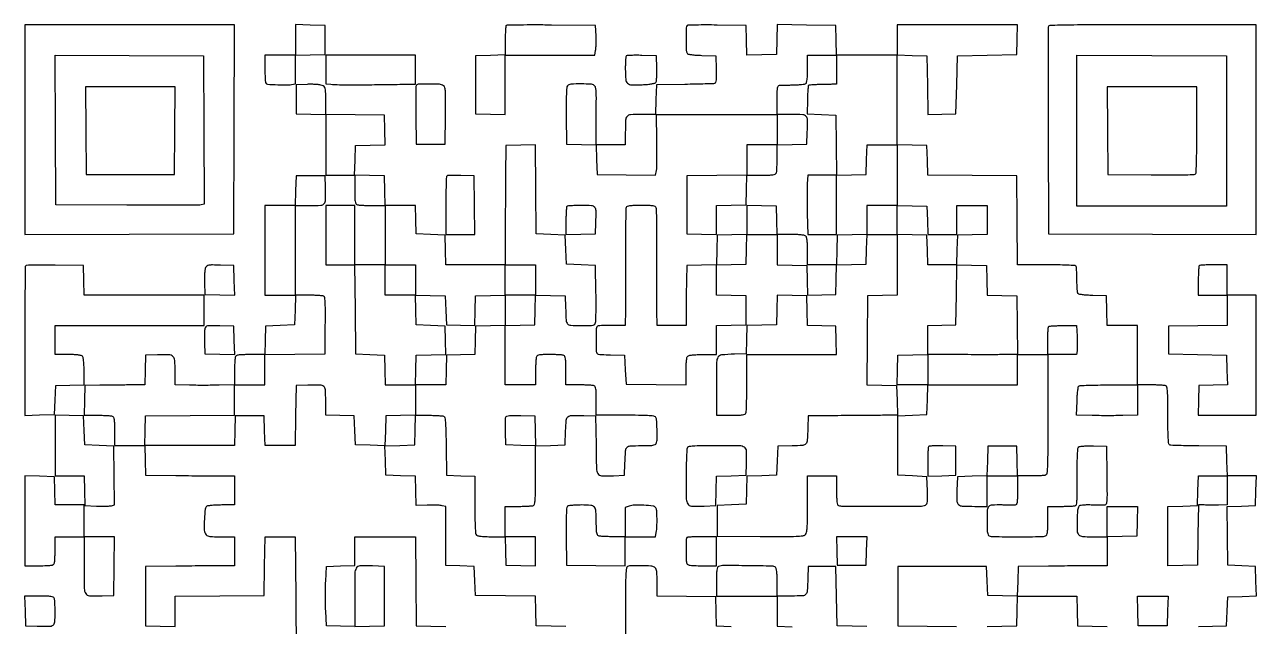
# Model space of a CAD drawing. Extents: x 179 to 1071, y 112 to 1107.
# Drawn here: x 179 to 1071, y 671 to 1107 of the extents above; entities that cross this region are included whole.
import ezdxf

# ---------------------------------------------------------------- set-up
doc = ezdxf.new("R2010")
doc.units = 0

msp = doc.modelspace()

# ---------------------------------------------------------------- linework, layer by layer
for points in [[(179, 1030.993714), (179, 954.987428), (254.75, 955.243714), (330.5, 955.5), (330.756286, 1031.25), (331.012572, 1107), (255.006286, 1107), (179, 1107)], [(223.235953, 1030.25), (223.5, 998.5), (255.5, 998.5), (287.5, 998.5), (287.764047, 1030.25), (288.028094, 1062), (255.5, 1062), (222.971906, 1062)], [(462, 922.033832), (462, 911.067663), (472.75, 910.783832), (483.5, 910.5), (484, 900), (484.5, 889.5), (494.715817, 889.215394), (504.931635, 888.930789), (505.215817, 899.715394), (505.5, 910.5), (516.25, 910.783832), (527, 911.067663), (527, 922.033832), (527, 933), (538, 933), (549, 933), (549, 922), (549, 911), (538, 911), (527, 911), (527, 900.033832), (527, 889.067663), (516.25, 888.783832), (505.5, 888.5), (505.215399, 878.284601), (504.930798, 868.069202), (494.715399, 867.784601), (484.5, 867.5), (484.216168, 856.75), (483.932337, 846), (472.932337, 846), (461.932337, 846), (462.216168, 856.75), (462.5, 867.5), (473.284606, 867.784183), (484.069211, 868.068365), (483.784606, 878.284183), (483.5, 888.5), (473, 889), (462.5, 889.5), (462.216168, 900.25), (461.932337, 911), (450.966168, 911), (440, 911), (440, 922), (440, 933), (451, 933), (462, 933)], [(984.783832, 747.25), (984.5, 736.5), (973.75, 736.216168), (963, 735.932337), (963, 746.966168), (963, 758), (974.033832, 758), (985.067663, 758)], [(767.215017, 725.75), (767.5, 715.5), (778, 715.5), (788.5, 715.5), (788.784983, 725.75), (789.069966, 736), (778, 736), (766.930034, 736)], [(1006.783832, 682.25), (1006.5, 671.5), (996, 671.5), (985.5, 671.5), (985.216168, 682.25), (984.932337, 693), (996, 693), (1007.067663, 693)]]:
    msp.add_lwpolyline(points, close=True)
for points in [[(375, 1096.033832), (375, 1085), (364, 1085), (353, 1085), (353, 1074.5, 0.004216), (353.051169, 1068.431817, 0.036703), (353.294058, 1065.747471, 0.108469), (353.821157, 1064.426657, 0.233527), (354.75, 1063.899556, 0.002156), (362.260632, 1063.50096, 0.008361), (366.919678, 1063.351877, 0.013059), (370.082025, 1063.386187, 0.038072), (372.25, 1063.632373), (375, 1064.158911), (375, 1074.545624), (375, 1084.932337), (385.75, 1085.216168), (396.5, 1085.5), (396.5, 1096), (396.5, 1106.5), (385.75, 1106.783832), (375, 1107.067663)], [(527.680282, 1106.346949, 0.178026), (527.408118, 1105.758234, 0.0047), (527.199833, 1102.841021, 0.009306), (527.049271, 1099.363422, 0.006164), (527, 1095.367165), (527, 1085.067663), (516.25, 1084.783832), (505.5, 1084.5), (505.5, 1063.5), (505.5, 1042.5), (516.25, 1042.216168), (527, 1041.932337), (527, 1063.466168), (527, 1085), (559.454687, 1085), (591.909374, 1085), (592.511177, 1088.25, 0.030569), (592.724159, 1089.987404, 0.008349), (592.846169, 1092.748437, 0.00841), (592.879612, 1095.890231, 0.008667), (592.80649, 1099), (592.5, 1106.5), (560.430282, 1106.763615, 0.002002), (548.086578, 1106.815665, 0.003234), (537.581211, 1106.749961, 0.00059), (528.328827, 1106.621332, 0.194996)], [(920.460009, 1105.75, 0.090591), (920.266358, 1104.709509, 0.000109), (920.198937, 1082.982812, 0.000984), (920.176611, 1058.652573, 0.000605), (920.241394, 1030), (920.5, 955.5), (995.75, 955.243674), (1071, 954.987348), (1071, 1030.993674), (1071, 1107), (995.968615, 1107, 0.000668), (957.448289, 1106.948566, 0.003471), (936.19131, 1106.744245, 0.001205), (921.475143, 1106.465155, 0.305157)], [(308.758677, 1030.77123), (309.017354, 977.04246), (306.758677, 976.494347, -0.057902), (304.987826, 976.276519, -0.000418), (290.035361, 976.188577, -0.001589), (272.903102, 976.156579, -0.001017), (253, 976.223117), (201.5, 976.5), (201.241383, 1030.758691), (200.982767, 1085.017383), (254.741383, 1084.758691), (308.5, 1084.5)], [(397, 1074.631669), (397, 1064.263338), (400.75, 1063.837938, 0.026457), (405.232824, 1063.568397, 0.001609), (418.674211, 1063.515492, 0.002474), (434.281218, 1063.581496, 0.002105), (450.75, 1063.801993), (462, 1064), (462, 1074.5), (462, 1085), (429.5, 1085), (397, 1085)], [(614.698485, 1084.365152, 0.173207), (614.42032, 1083.777932, 0.006419), (614.20518, 1081.298037, 0.010993), (614.050663, 1078.312796, 0.007432), (614, 1074.904762, 0.019468), (614.291407, 1067.423478, 0.187913), (615.647744, 1064.611035, 0.18351), (618.566371, 1063.421669, 0.018419), (626.221967, 1063.52008, 0.009657), (630.160922, 1063.792311, 0.020526), (633.190282, 1064.186401, 0.021205), (635.399639, 1064.663814, 0.184817), (636.201867, 1065.237414, 0.123832), (636.519232, 1066.139898, 0.009142), (636.71299, 1068.772865, 0.012269), (636.810682, 1071.960642, 0.008986), (636.768663, 1075.5), (636.5, 1084.5), (625.948485, 1084.781818, 0.00634), (621.854298, 1084.839236, 0.009591), (618.291298, 1084.775673, 0.004864), (615.303205, 1084.635883, 0.184275)], [(1049.5, 1030), (1049.5, 975.5), (995.211905, 975.5), (940.92381, 975.5), (940.942857, 1025.75, -0.000032), (940.951538, 1045.331386, -0.000047), (940.961905, 1062.563467, -0.000022), (940.972765, 1077.239555, -0.00086), (940.980952, 1080.508612), (941, 1085.017225), (995.25, 1084.758612), (1049.5, 1084.5)], [(462.447199, 1062.723, 0.088003), (462.255956, 1061.733152, 0.001312), (462.180843, 1055.807175, 0.003516), (462.16003, 1048.911562, 0.002311), (462.228584, 1040.973), (462.5, 1020.5), (473, 1020.5), (483.5, 1020.5), (483.771494, 1040.997699, 0.002045), (483.881486, 1053.011807, 0.017809), (483.718443, 1058.34739, 0.040311), (483.280943, 1061.307424, 0.179932), (482.330365, 1062.747699, 0.144204), (479.32991, 1063.825767, 0.014937), (471.746796, 1064.042934, 0.011019), (464.028077, 1063.863222, 0.298161)], [(963.235953, 1030.25), (963.5, 998.5), (994.93202, 998.235498, 0.001697), (1010.901959, 998.155315, 0.00816), (1019.995146, 998.288929, 0.006635), (1026.009704, 998.555446, 0.241447), (1027.166708, 999.235498, 0.134731), (1027.492293, 1000.296498, 0.001088), (1027.738089, 1009.161365, 0.003824), (1027.920853, 1019.372002, 0.002438), (1027.984687, 1031.25), (1028, 1062), (995.485953, 1062), (962.971906, 1062)], [(484.700461, 997.367127, 0.189024), (484.416499, 996.716919, 0.001401), (484.20576, 990.752635, 0.004985), (484.050544, 983.869908, 0.003145), (484, 975.833333), (484, 955), (494.519888, 955), (505.039775, 955), (504.769888, 976.25), (504.5, 997.5), (494.950461, 997.783794, 0.007041), (491.240283, 997.841782, 0.010544), (488.000338, 997.778463, 0.005798), (485.297812, 997.637197, 0.182377)], [(571.666667, 975.333333, 0.177495), (571.400093, 974.758266, 0.004883), (571.195833, 971.96402, 0.009496), (571.048292, 968.629052, 0.006305), (571, 964.799502), (571, 954.932337), (581.75, 955.216168), (592.5, 955.5), (592.715165, 963.5, 0.009194), (592.788901, 972.172805, 0.17473), (591.859198, 974.67419, 0.206557), (589.600047, 975.797965, 0.013552), (582.147615, 976, 0.006339), (578.338339, 975.951706, 0.009542), (575.020445, 975.804167, 0.004928), (572.241287, 975.599873, 0.177367)], [(832.784983, 965.25), (833.069966, 955), (843.534983, 955), (854, 955), (854, 965.5), (854, 976), (865, 976), (876, 976), (876, 965.533832), (876, 955.067663), (865.25, 954.783832), (854.5, 954.5), (854.216515, 943.784171), (853.93303, 933.068343), (864.716515, 932.784171), (875.5, 932.5), (875.783492, 921.783492), (876.066984, 911.066984), (886.783492, 910.783492), (897.5, 910.5), (897.769888, 889.25), (898.039775, 868), (887.769888, 867.932788, -0.001278), (882.36376, 867.911225, -0.000365), (873.980842, 867.905338, -0.000368), (864.521745, 867.91257, -0.000391), (855.25, 867.933724), (833, 868.00187), (833, 857.000935), (833, 846), (821.966168, 846), (810.932337, 846), (811.216168, 856.75), (811.5, 867.5), (822.25, 867.783832), (833, 868.067663), (833, 878.498849), (833, 888.930034), (843.25, 889.215017), (853.5, 889.5), (853.769502, 911.25), (854.039005, 933), (843.553334, 933), (833.067663, 933), (832.783832, 943.75), (832.5, 954.5), (821.75, 954.783832), (811, 955.067663), (811, 965.567663), (811, 976.067663), (821.75, 975.783832), (832.5, 975.5)], [(179.686388, 932.353055, 0.195419), (179.405236, 931.686998, 0.000217), (179.201626, 916.044813, 0.001952), (179.049403, 898.501782, 0.001193), (179, 877.799502), (179, 823.932337), (189.75, 824.216168), (200.5, 824.5), (201, 835), (201.5, 845.5), (211.75, 845.784983), (222, 846.069966), (222, 855.834983, 0.00874), (221.925625, 860.089346, 0.018513), (221.688556, 863.377065, 0.019392), (221.327709, 865.800997, 0.150838), (220.8, 866.8, 0.149044), (219.818776, 867.322729, 0.019949), (217.477016, 867.685484, 0.019071), (214.323492, 867.924518, 0.009379), (210.3, 868), (201, 868), (201, 878.5), (201, 889), (255, 889), (309, 889), (309, 900), (309, 911), (265.533832, 911), (222.067663, 911), (221.783832, 921.75), (221.5, 932.5), (200.936388, 932.769721, 0.003162), (193.00418, 932.823589, 0.005018), (186.21171, 932.758585, 0.001402), (180.323998, 932.626628, 0.192368)], [(310.01538, 931.028739, 0.089721), (309.593321, 929.72211, 0.014763), (309.31694, 927.072896, 0.015383), (309.175108, 923.826587, 0.011481), (309.211167, 920.243181), (309.5, 911.5), (320.284178, 911.215822), (331.068357, 910.931643), (330.784178, 921.715822), (330.5, 932.5), (320.804214, 932.785558, 0.004805), (314.993862, 932.900817, 0.042938), (312.44983, 932.708127, 0.109092), (311.012545, 932.136149, 0.121424)], [(1029.666667, 932.333333, 0.178563), (1029.399803, 931.754503, 0.004516), (1029.195833, 928.827083, 0.009111), (1029.048276, 925.341612, 0.006022), (1029, 921.333333), (1029, 911), (1039.5, 911), (1050, 911), (1050, 900.019888), (1050, 889.039775), (1028.75, 888.769888), (1007.5, 888.5), (1007.5, 878.5), (1007.5, 868.5), (1028.5, 868), (1049.5, 867.5), (1049.783473, 856.785353), (1050.066946, 846.070705), (1039.783473, 845.785353), (1029.5, 845.5), (1029.216168, 834.75), (1028.932337, 824), (1049.966168, 824), (1071, 824), (1071, 867.5), (1071, 911), (1060.5, 911), (1050, 911), (1050, 922), (1050, 933), (1040.166667, 933, 0.006327), (1036.350087, 932.951706, 0.009526), (1033.026042, 932.804167, 0.004912), (1030.241448, 932.599886, 0.177413)], [(723.784171, 900.283485), (723.5, 889.5), (712.784613, 889.216519), (702.069227, 888.933039), (701.784613, 878.716519), (701.5, 868.5), (693, 868.24922, 0.01508), (683.643505, 867.690422, 0.245296), (681.077367, 866.042339, 0.127215), (680.10758, 862.479112, 0.003164), (680, 845.480948), (680, 824), (690.393011, 824, 0.005351), (695.960143, 824.059586, 0.030363), (698.913621, 824.30265, 0.063068), (700.601595, 824.76761, 0.205218), (701.393011, 825.581787, 0.083055), (701.636631, 826.779435, 0.001841), (701.821697, 832.696775, 0.004125), (701.956005, 839.642891, 0.002771), (702, 847.581787), (702, 868), (734.534983, 868), (767.069966, 868), (766.784983, 878.25), (766.5, 888.5), (756.283481, 888.784613), (746.066961, 889.069227), (745.783481, 899.784613), (745.5, 910.5), (734.784171, 910.783485), (724.068343, 911.06697)], [(309.481251, 886.781321, 0.046914), (309.274577, 885.433422, 0.007847), (309.162778, 882.816384, 0.008537), (309.132101, 879.725971, 0.007479), (309.203496, 876.496645), (309.5, 868.5), (320.285361, 868.21581), (331.070721, 867.931619), (330.785361, 878.21581), (330.5, 888.5), (320.277755, 888.784677, 0.003557), (313.724114, 888.920533, 0.04931), (311.366347, 888.719809, 0.160467), (310.18297, 888.070726, 0.12692)], [(941.176749, 881.25, -0.006242), (941.298755, 878.081247, -0.0066), (941.338596, 874.96875, -0.006334), (941.303555, 872.287388, -0.029645), (941.172549, 870.75), (940.773001, 868), (930.386501, 868), (920, 868), (920, 877.833333, -0.006327), (920.048294, 881.649913, -0.009526), (920.195833, 884.973958, -0.004912), (920.400114, 887.758552, -0.177413), (920.666667, 888.333333, -0.177146), (921.240514, 888.599815, -0.005005), (923.993935, 888.804167, -0.009621), (927.282692, 888.951702, -0.006397), (931.057367, 889), (940.7814, 889)], [(985, 835.064338), (985, 824.128677), (974.284636, 823.814338, -0.00468), (969.36182, 823.716035, -0.002625), (963.377069, 823.683979, -0.002618), (957.330174, 823.714999, -0.004266), (952.1996, 823.811975), (940.82993, 824.12395), (941.163945, 834.311975, -0.008937), (941.36453, 838.269127, -0.013277), (941.693893, 841.723082, -0.008333), (942.088714, 844.559941, -0.198212), (942.49898, 845.234687, -0.148998), (943.345933, 845.531736, -0.001759), (949.301263, 845.758058, -0.005128), (956.224536, 845.925719, -0.003305), (964.25, 845.984687), (985, 846)], [(201, 802.034983), (201, 780), (211.466168, 780), (221.932337, 780), (222.216168, 769.25), (222.5, 758.5), (231, 758.204946, 0.006937), (234.420747, 758.133698, 0.008098), (237.669884, 758.163731, 0.007286), (240.411203, 758.273473, 0.047804), (241.769818, 758.478972), (244.039636, 759.048052), (243.769818, 780.274026), (243.5, 801.5), (233, 802), (222.5, 802.5), (222, 813), (221.5, 823.5), (211.25, 823.784983), (201, 824.069966)], [(548.784178, 812.715822), (549.068357, 801.931643), (538.284178, 802.215822), (527.5, 802.5), (527.210159, 811.924983, -0.005535), (527.137174, 815.634259, -0.007531), (527.158783, 818.980936, -0.005233), (527.248144, 821.773814, -0.081166), (527.442274, 822.710164, -0.236652), (528.172333, 823.376284, -0.043922), (530.012272, 823.724596, -0.025951), (533.049899, 823.868732, -0.005823), (538.232115, 823.785181), (548.5, 823.5)], [(659.143535, 800.672949, 0.156518), (658.66445, 799.481123, 0.005429), (658.356603, 794.427001, 0.008543), (658.14034, 787.854295, 0.003827), (658.069848, 779.207225, 0.003832), (658.184174, 763.252506, 0.135068), (659.215396, 759.710906, 0.252238), (661.849003, 758.186248, 0.016329), (671, 758.204946), (679.5, 758.5), (679.783492, 769.216508), (680.066984, 779.933016), (690.783492, 780.216508), (701.5, 780.5), (701.795054, 789, 0.016492), (701.810779, 798.159238, 0.252978), (700.274756, 800.800004, 0.13412), (696.707006, 801.832744, 0.003779), (680.590235, 801.954545, 0.00296), (670.537131, 801.895025, 0.011962), (664.409402, 801.675781, 0.012827), (660.36104, 801.329456, 0.194156)], [(833.700461, 801.367127, 0.177497), (833.420373, 800.762901, 0.004882), (833.20576, 797.826734, 0.009496), (833.05074, 794.322398, 0.006304), (833, 790.29835), (833, 779.930034), (843.25, 780.215017), (853.5, 780.5), (853.5, 791), (853.5, 801.5), (843.950461, 801.783794, 0.007041), (840.240283, 801.841782, 0.010544), (837.000338, 801.778463, 0.005798), (834.297812, 801.637197, 0.182377)], [(179, 747.533832), (179, 715), (189.393011, 715, 0.005351), (194.960143, 715.059586, 0.030363), (197.913621, 715.30265, 0.063068), (199.601595, 715.76761, 0.205218), (200.393011, 716.581787, 0.070946), (200.631778, 717.626193, 0.006338), (200.821697, 720.31865, 0.008159), (200.955669, 723.550804, 0.006277), (201, 727.081787), (201, 736), (211.5, 736), (222, 736), (222, 715.019052, 0.003624), (222.120352, 698.412428, 0.131484), (223.152517, 694.767634, 0.255404), (225.81204, 693.197749, 0.016959), (235, 693.204946), (243.5, 693.5), (243.769888, 714.75), (244.039775, 736), (233.019888, 736), (222, 736), (222, 747.5), (222, 759), (211.534983, 759), (201.069966, 759), (200.784983, 769.25), (200.5, 779.5), (189.75, 779.783832), (179, 780.067663)], [(1050, 769.5), (1050, 759), (1043.75, 758.907263, -0.003104), (1041.047493, 758.883942, -0.002378), (1038.09329, 758.890839, -0.002404), (1035.328323, 758.923741, -0.005691), (1033.269709, 758.98158), (1029.039419, 759.148633), (1028.769709, 737.324317), (1028.5, 715.5), (1017.75, 715.216168), (1007, 714.932337), (1007, 736.432337), (1007, 757.932337), (1017.75, 758.216168), (1028.5, 758.5), (1028.783832, 769.25), (1029.067663, 780), (1039.533832, 780), (1050, 780)], [(572.22917, 758.162796, 0.230932), (571.572759, 757.095412, 0.012869), (571.285113, 753.091209, 0.012029), (571.150006, 746.928451, 0.002701), (571.22917, 736.428109), (571.5, 715.5), (592.75, 715.230112), (614, 714.960225), (614, 725.480112), (614, 736), (624.875, 736), (635.75, 736), (636.375, 739.125, 0.038622), (636.887063, 743.364896, 0.015618), (636.955567, 749.193477, 0.011194), (636.718088, 754.862472, 0.125536), (636.02693, 756.990667, 0.224767), (634.060523, 758.236776, 0.016189), (627.467093, 758.833589, 0.022073), (620.804628, 758.925247, 0.084459), (616.75, 758.107971), (614, 757.049502), (614, 746.524751), (614, 736), (605.081787, 736, -0.006277), (601.550804, 736.044331, -0.008159), (598.31865, 736.178303, -0.006338), (595.626193, 736.368222, -0.070946), (594.581787, 736.606989, -0.193009), (593.782175, 737.348531, -0.069576), (593.311079, 738.856462, -0.034327), (593.062802, 741.455154, -0.006656), (593, 746.17273, 0.014159), (592.767926, 754.366592, 0.162171), (591.592084, 757.326196, 0.197962), (588.976896, 758.688383, 0.022778), (582.214816, 758.984687, 0.008547), (578.784176, 758.920009, 0.011545), (575.686671, 758.73694, 0.008683), (573.126374, 758.481377, 0.112643)], [(658.666667, 735.333333, 0.194077), (658.097557, 733.99477, 0.00386), (658.015304, 726.450218, 0.006606), (658.087896, 719.212407, 0.086003), (658.606989, 716.581787, 0.205218), (659.398405, 715.76761, 0.063068), (661.086379, 715.30265, 0.030363), (664.039857, 715.059586, 0.005351), (669.606989, 715), (680, 715), (680, 725.5), (680, 736), (669.666667, 736, 0.006022), (665.658388, 735.951724, 0.009111), (662.172917, 735.804167, 0.004516), (659.245497, 735.600197, 0.178563)], [(179.216168, 682.25), (179.5, 671.5), (188, 671.204946, 0.009253), (196.835716, 671.06185, 0.161461), (199.524916, 671.960401, 0.216958), (200.752111, 674.202118, 0.018396), (201, 680.937265, 0.00629), (200.955668, 684.460948, 0.008172), (200.821697, 687.686947, 0.006355), (200.631765, 690.374278, 0.070903), (200.393011, 691.418213, 0.205485), (199.600474, 692.232706, 0.062919), (197.908208, 692.697521, 0.03028), (194.946379, 692.940479, 0.005326), (189.359179, 693), (178.932337, 693)]]:
    msp.add_lwpolyline(points, format="xyb", close=True)
for points in [[(1029.066961, 670.930773), (1039.283481, 671.215387), (1049.5, 671.5), (1050, 682), (1050.5, 692.5), (1060.783473, 692.785353), (1071.066946, 693.070705), (1070.783473, 703.785353), (1070.5, 714.5), (1060.5, 715), (1050.5, 715.5), (1050.230215, 736.714798), (1049.96043, 757.929597), (1060.230215, 758.214798), (1070.5, 758.5), (1070.783832, 769.25), (1071.067663, 780), (1060.567663, 780), (1050.067663, 780), (1049.783832, 790.75), (1049.5, 801.5), (1029.5, 801.741775, -0.002154), (1021.744698, 801.868946, -0.003275), (1015.007812, 802.052601, -0.001222), (1009.218176, 802.262557, -0.081616), (1008.25, 802.460391, -0.282971), (1007.599216, 803.307909, -0.011244), (1007.270632, 807.364239, -0.011829), (1007.05701, 813.520862, -0.002757), (1007, 823.861626, 0.002102), (1006.950228, 835.702989, 0.016233), (1006.723849, 841.238977, 0.030891), (1006.301594, 844.345549, 0.257348), (1005.418213, 845.393011, 0.07203), (1004.361889, 845.632106, 0.005915), (1001.534475, 845.821697, 0.007831), (998.140776, 845.955695, 0.005951), (994.418213, 846), (985, 846), (985, 867.5), (985, 889), (974.033832, 889), (963.067663, 889), (962.783832, 899.75), (962.5, 910.5), (952.535034, 910.788805, -0.008637), (948.320441, 910.983854, -0.01784), (945.039159, 911.310414, -0.016013), (942.594063, 911.722317, -0.207479), (941.852694, 912.238346, -0.112724), (941.567333, 913.073983, -0.007225), (941.333723, 915.659086, -0.010278), (941.161682, 918.777185, -0.007456), (941.09336, 922.253449, 0.006092), (941.034783, 925.714462, 0.008687), (940.891966, 928.78476, 0.00535), (940.700605, 931.346644, 0.117617), (940.466683, 932.053907, 0.24557), (939.793743, 932.453284, 0.002513), (934.113384, 932.731713, 0.007083), (927.294984, 932.934864, 0.003905), (918.954836, 933), (898.027706, 933), (897.763853, 965.25), (897.5, 997.5), (865.283692, 997.763809), (833.067383, 998.027617), (832.783692, 1008.763809), (832.5, 1019.5), (821.75, 1019.783832), (811, 1020.067663), (811, 1052.567663), (811, 1085.067663), (821.75, 1084.783832), (832.5, 1084.5), (832.769989, 1063.215238), (833.039978, 1041.930475), (843.269989, 1042.215238), (853.5, 1042.5), (854, 1063.5), (854.5, 1084.5), (876, 1085), (897.5, 1085.5), (897.783832, 1096.25), (898.067663, 1107), (854.533832, 1107), (811, 1107), (811, 1096), (811, 1085), (789.033832, 1085), (767.067663, 1085), (766.783832, 1095.75), (766.5, 1106.5), (745.284032, 1106.769789), (724.068065, 1107.039577), (723.784032, 1096.269789), (723.5, 1085.5), (712.784171, 1085.216515), (702.068343, 1084.93303), (701.784171, 1095.716515), (701.5, 1106.5), (680.436013, 1106.769346, 0.003085), (672.311969, 1106.823103, 0.004901), (665.358056, 1106.758056, 0.001338), (659.324385, 1106.626314, 0.192551), (658.686013, 1106.35268, 0.196165), (658.05232, 1104.845401, 0.004069), (658.032045, 1096.531399, 0.005218), (658.163667, 1088.373991, 0.135711), (658.800347, 1086.288805, 0.199883), (659.589, 1085.737468, 0.01918), (661.944063, 1085.315749, 0.019108), (665.199826, 1084.987032, 0.00836), (669.535034, 1084.788805), (679.5, 1084.5), (679.786422, 1074.732592, -0.006538), (679.863671, 1069.976144, -0.025104), (679.72456, 1067.02064, -0.038008), (679.400126, 1065.166334, -0.245002), (678.786422, 1064.480191, -0.08069), (677.791029, 1064.278933, -0.001214), (671.856011, 1064.064933, -0.003247), (664.949547, 1063.877592, -0.002137), (657, 1063.747599), (636.5, 1063.5), (636.216168, 1052.75), (635.932337, 1042), (625.5828, 1042, 0.013498), (617.675446, 1041.786501, 0.202458), (615.248983, 1040.603885, 0.171557), (614.196487, 1037.953182, 0.009152), (614.013655, 1028.75), (614, 1020), (603.5, 1020), (593, 1020), (592.884747, 1030.25, -0.002516), (592.855752, 1034.918242, -0.001473), (592.865636, 1040.509081, -0.001473), (592.908486, 1046.102848, -0.002504), (592.981535, 1050.780914, 0.007851), (593.004389, 1055.425844, 0.018684), (592.838241, 1058.874158, 0.021773), (592.515866, 1061.358379, 0.130772), (591.974344, 1062.530914, 0.204492), (589.493766, 1063.80551, 0.016661), (582.033067, 1064.088474, 0.016585), (574.568574, 1063.8751, 0.206963), (572.10135, 1062.62212, 0.155745), (571.558532, 1061.27761, 0.008655), (571.29582, 1056.705807, 0.010005), (571.166681, 1050.276081, 0.003345), (571.228906, 1040.87212), (571.5, 1020.5), (582.216508, 1020.216508), (592.933016, 1019.933016), (593.216508, 1009.216508), (593.5, 998.5), (614.700983, 998.230255), (635.901966, 997.96051), (636.547672, 1001.402422, 0.039507), (636.785535, 1003.627979, 0.003481), (636.901862, 1009.290674, 0.00454), (636.932295, 1016.056326, 0.003519), (636.846689, 1023.42272), (636.5, 1042.001105), (680.25, 1042.000552), (724, 1042), (724, 1031), (724, 1020), (713, 1020), (702, 1020), (702, 1009.019502), (702, 998.039005), (680.25, 997.769502), (658.5, 997.5), (658.5, 976.5), (658.5, 955.5), (669.25, 955.216168), (680, 954.932337), (680, 965.432337), (680, 975.932337), (690.75, 976.216168), (701.5, 976.5), (701.783832, 987.25), (702.067663, 998), (712.426843, 998, 0.005377), (717.973908, 998.059651, 0.030446), (720.919034, 998.302822, 0.063217), (722.602718, 998.767927, 0.20495), (723.393011, 999.581787, 0.07196), (723.632085, 1000.63733, 0.005942), (723.821697, 1003.455587, 0.007852), (723.955693, 1006.838356, 0.005972), (724, 1010.547956), (724, 1019.932337), (734.75, 1020.216168), (745.5, 1020.5), (745.795054, 1029, 0.009927), (745.928151, 1037.965089, 0.179688), (744.933469, 1040.602972, 0.203196), (742.50249, 1041.788355, 0.01319), (734.480948, 1042), (724, 1042), (724, 1052.5, -0.00422), (724.051209, 1058.567033, -0.036684), (724.294153, 1061.252635, -0.108224), (724.821154, 1062.575301, -0.2332), (725.75, 1063.104435, -0.007376), (726.839026, 1063.153315, -0.000812), (729.335938, 1063.22444, -0.000992), (732.308576, 1063.298381, -0.000802), (735.5, 1063.366309, 0.008927), (738.655212, 1063.484782, 0.011863), (741.517187, 1063.711662, 0.00925), (743.880666, 1063.999849, 0.107374), (744.75, 1064.320892, 0.198523), (745.33093, 1065.150031, 0.025836), (745.698518, 1067.3234, 0.021407), (745.930967, 1070.498521, 0.007568), (746, 1075.059017), (746, 1085), (756.5, 1085), (767, 1085), (767, 1074.5), (767, 1064), (764.25, 1063.843725, -0.006404), (762.741524, 1063.777374, -0.001485), (760.203054, 1063.705824, -0.001532), (757.279722, 1063.641081, -0.0015), (754.334866, 1063.593725, 0.00668), (751.551394, 1063.520111, 0.009971), (749.121263, 1063.374755, 0.005421), (747.092595, 1063.190604, 0.172316), (746.648108, 1062.979908, 0.178261), (746.433106, 1062.516078, 0.003053), (746.219708, 1059.680996, 0.007359), (746.03823, 1056.342459, 0.004781), (745.922218, 1052.479908), (745.717953, 1042.5), (756.108976, 1042), (766.5, 1041.5), (766.769502, 1019.75), (767.039005, 998), (756.56722, 998), (746.095435, 998), (745.797717, 991.75, 0.009528), (745.701269, 988.371893, 0.002386), (745.675256, 982.85625, 0.002436), (745.706341, 976.546875, 0.00245), (745.7989, 970.25), (746.0978, 955), (756.5489, 955), (767, 955), (767, 976.466168), (767, 997.932337), (777.75, 998.216168), (788.5, 998.5), (788.783832, 1009.25), (789.067663, 1020), (800.033832, 1020), (811, 1020), (811, 998), (811, 976), (800, 976), (789, 976), (789, 965.533832), (789, 955.067663), (778.25, 954.783832), (767.5, 954.5), (767.216168, 943.75), (766.932337, 933), (756.466168, 933), (746, 933), (746, 942.8, 0.008695), (745.925705, 947.071747, 0.018472), (745.688776, 950.369558, 0.019349), (745.328068, 952.799696, 0.150969), (744.8, 953.8, 0.150838), (743.800997, 954.327709, 0.019392), (741.377065, 954.688556, 0.018513), (738.089346, 954.925625, 0.00874), (733.834983, 955), (724.069966, 955), (723.784983, 965.25), (723.5, 975.5), (712.75, 975.783832), (702, 976.067663), (702, 965.567663), (702, 955.067663), (691.25, 954.783832), (680.5, 954.5), (680.216508, 943.783492), (679.933016, 933.066984), (669.216508, 932.783492), (658.5, 932.5), (658.296894, 922, 0.001261), (658.215626, 917.168766, 0.000701), (658.139675, 911.279688, 0.000699), (658.079503, 905.319391, 0.001132), (658.046894, 900.25), (658, 889), (647.5, 889), (637, 889), (636.937972, 899.75, -0.001112), (636.916578, 905.783241, -0.000227), (636.90733, 916.448438, -0.00024), (636.908159, 928.843317, -0.000225), (636.920763, 941.5, 0.001665), (636.898147, 953.507662, 0.002554), (636.790802, 963.907812, 0.000856), (636.636752, 972.89332, 0.071559), (636.415404, 974.25, 0.192272), (635.660937, 975.17442, 0.086927), (634.157644, 975.694309, 0.035089), (631.373205, 975.943876, 0.00481), (625.539601, 976, 0.005584), (620.116119, 975.939424, 0.029127), (617.137869, 975.698932, 0.056887), (615.405662, 975.252078, 0.212691), (614.629044, 974.475687, 0.08647), (614.39236, 973.270351, 0.000842), (614.217067, 964.37347, 0.002756), (614.088765, 954.112443, 0.001779), (614.047964, 942.225687, -0.00008), (614.047537, 929.637326, -0.000083), (614.043075, 917.220983, -0.00008), (614.035723, 906.486352, -0.000365), (614.025909, 900.25), (614, 889), (603.5, 889, 0.003291), (596.755101, 888.955607, 0.049067), (594.414335, 888.694191, 0.181997), (593.356504, 888.017156, 0.151049), (592.906007, 886.75, 0.009783), (592.854154, 884.413007, 0.001326), (592.854314, 879.513617, 0.001663), (592.885232, 874.368798, 0.003286), (592.950199, 870.284983, 0.156428), (593.380711, 869.039576, 0.174107), (594.438542, 868.34216, 0.048996), (596.779145, 868.011832, 0.003623), (603.25, 867.784983), (613.5, 867.5), (614, 857), (614.5, 846.5), (636.25, 846.230498), (658, 845.960995), (658, 855.780498, -0.008671), (658.074251, 860.061937, -0.018449), (658.311103, 863.365373, -0.019326), (658.671732, 865.798972, -0.151042), (659.2, 866.8, -0.150969), (660.200304, 867.328068, -0.019349), (662.630442, 867.688776, -0.018472), (665.928253, 867.925705, -0.008695), (670.2, 868), (680, 868), (680, 878.466168), (680, 888.932337), (690.75, 889.216168), (701.5, 889.5), (701.5, 900), (701.5, 910.5), (690.75, 910.783832), (680, 911.067663), (680, 922), (680, 932.932337), (690.75, 933.216168), (701.5, 933.5), (701.783832, 944.25), (702.067663, 955), (713.033832, 955), (724, 955), (724, 944.033832), (724, 933.067663), (734.75, 932.783832), (745.5, 932.5), (745.784183, 921.715394), (746.068365, 910.930789), (756.284183, 911.215394), (766.5, 911.5), (766.783492, 922.216508), (767.066984, 932.933016), (777.783492, 933.216508), (788.5, 933.5), (788.783832, 944.25), (789.067663, 955), (800.033832, 955), (811, 955), (811, 933.033832), (811, 911.067663), (800.25, 910.783832), (789.5, 910.5), (789.236192, 878.283972), (788.972383, 846.067944), (799.736192, 845.783972), (810.5, 845.5), (810.783832, 834.75), (811.067663, 824), (800.283832, 823.955814, 0.000694), (794.708194, 823.925226, 0.000217), (786.352126, 823.86415, 0.000217), (777.022277, 823.78785, 0.00024), (768, 823.705814), (746.5, 823.5), (746.24922, 815, -0.008001), (745.832838, 805.85434, -0.165236), (744.803333, 803.34273, -0.196929), (742.50884, 802.190479, -0.012174), (734.7397, 801.784869), (724.5, 801.5), (724, 791), (723.5, 780.5), (712.784613, 780.216519), (702.069227, 779.933039), (701.784613, 769.716519), (701.5, 759.5), (691, 759), (680.5, 758.5), (680.5, 747.5), (680.5, 736.5), (711.664445, 736.235873, 0.001371), (729.506021, 736.133577, 0.01083), (737.7729, 736.287917, 0.018633), (742.557214, 736.659872, 0.169225), (744.414445, 737.557302, 0.151234), (745.273518, 739.186666, 0.028285), (745.711193, 742.575093, 0.015535), (745.94494, 748.296313, 0.002442), (746, 759.571429), (746, 780), (756.5, 780), (767, 780), (767, 769.606989, 0.00592), (767.062162, 764.35663, 0.026285), (767.297145, 761.280292, 0.044715), (767.709506, 759.42024, 0.228048), (768.4164, 758.670454, 0.091123), (771.312775, 758.129438, 0.00052), (799.130157, 758.077197, 0.000749), (826.419275, 758.095184, 0.061013), (830.615382, 758.618315, 0.109243), (832.024581, 759.322704, 0.174383), (832.714317, 760.462084, 0.053384), (832.924059, 762.725762, 0.003428), (832.783693, 769.366864), (832.5, 779.5), (822, 780), (811.5, 780.5), (811.5, 802), (811.5, 823.5), (822, 824), (832.5, 824.5), (832.783832, 835.25), (833.067663, 846), (865.533832, 846), (898, 846), (898, 857), (898, 868), (909, 868), (920, 868), (920, 824.606989, -0.00089), (919.955012, 799.336261, -0.008094), (919.73739, 788.317363, -0.010271), (919.373938, 781.888744, -0.28955), (918.418213, 780.606989, -0.07196), (917.36267, 780.367915, -0.005942), (914.544413, 780.178303, -0.007852), (911.161644, 780.044307, -0.005972), (907.452044, 780), (898.067663, 780), (897.783832, 790.75), (897.5, 801.5), (887, 801.5), (876.5, 801.5), (876.216508, 790.783492), (875.933016, 780.066984), (865.216508, 779.783492), (854.5, 779.5), (854.216402, 769.375418, 0.014067), (854.217397, 761.629717, 0.209372), (855.347974, 759.234697, 0.171639), (857.979865, 758.192605, 0.008871), (867.25, 758.013655), (876, 758), (876, 769), (876, 780), (887, 780), (898, 780), (898, 769.5, -0.004185), (897.949135, 763.423201, -0.036848), (897.706651, 760.74825, -0.110337), (897.178798, 759.441303, -0.235943), (896.25, 758.929363, -0.010385), (895.175579, 758.908331, -0.001249), (892.805481, 758.917092, -0.001487), (889.988445, 758.94292, -0.001222), (886.981423, 758.986783, 0.014111), (879.625875, 758.904482, 0.194519), (877.24389, 757.830315, 0.180769), (876.187096, 755.366788, 0.01189), (876, 747.5, 0.005432), (876.059794, 741.996324, 0.030628), (876.303198, 739.06926, 0.063541), (876.768616, 737.394846, 0.204366), (877.581787, 736.606989, 0.090516), (880.490371, 736.060062, 0.001332), (898, 736.013406, 0.001332), (915.509629, 736.060062, 0.090516), (918.418213, 736.606989, 0.205218), (919.23239, 737.398405, 0.063068), (919.69735, 739.086379, 0.030363), (919.940414, 742.039857, 0.005351), (920, 747.606989), (920, 758), (929.418213, 758, 0.005031), (933.122846, 758.037276, 0.006858), (936.461038, 758.150279, 0.0047), (939.248237, 758.30919, 0.075243), (940.168213, 758.511588, 0.277403), (940.87608, 759.418334, 0.01603), (941.204578, 763.075356, 0.013302), (941.385649, 768.928602, 0.002587), (941.376651, 779.494255, -0.00291), (941.374562, 789.62233, -0.011932), (941.555566, 795.761539, -0.012856), (941.87603, 799.807215, -0.195774), (942.525936, 801.021525, -0.14175), (943.501014, 801.446601, -0.014344), (946.044201, 801.703806, -0.016092), (949.290847, 801.833497, -0.009657), (953.149285, 801.788859), (962.5, 801.5), (962.769888, 780.25, -0.001635), (962.892256, 767.274775, -0.019078), (962.730181, 762.210111, -0.054798), (962.273158, 759.693267, -0.316251), (961.269888, 758.899916, -0.014577), (960.166968, 758.869759, -0.001591), (957.628523, 758.882448, -0.001947), (954.605957, 758.918944, -0.001571), (951.359126, 758.980994, 0.00993), (947.770627, 758.989576, 0.023516), (945.104659, 758.817406, 0.026901), (943.215648, 758.502269, 0.202223), (942.492667, 757.988135, 0.12027), (941.601852, 755.246727, 0.011289), (941.229209, 748.116966, 0.011324), (941.179286, 740.978943, 0.1195), (941.90527, 738.177006, 0.112635), (942.949179, 736.976456, 0.109836), (944.41982, 736.333848, 0.043565), (947.017828, 736.057198, 0.004753), (953.035184, 736), (963, 736), (963, 725.5), (963, 715), (952.75, 714.924642, 0.000078), (947.365359, 714.884218, 0.000022), (939.048437, 714.820119, 0.000023), (929.674575, 714.747031, 0.000024), (920.5, 714.674642), (898.5, 714.5), (898.215829, 703.716515), (897.931657, 692.93303), (887.215829, 693.216515), (876.5, 693.5), (876, 704), (875.5, 714.5), (843.5, 714.5), (811.5, 714.5), (811.5, 693), (811.5, 671.5), (832.716369, 671.23021), (853.932738, 670.96042)], [(570.972383, 670.932617), (560.236191, 671.216308), (549.5, 671.5), (549.216365, 682.230591), (548.93273, 692.961183), (527.216365, 693.230591), (505.5, 693.5), (505, 704), (504.5, 714.5), (494.25, 714.784983), (484, 715.069966), (484, 736.426575), (484, 757.783184), (481.339643, 758.450891, 0.042486), (479.822473, 758.697262, 0.008508), (477.084433, 758.85912, 0.008937), (473.881841, 758.936498, 0.008233), (470.589643, 758.902975), (462.5, 758.687351), (462.216508, 769.310183), (461.933016, 779.933016), (451.216508, 780.216508), (440.5, 780.5), (440.216515, 791.215829), (439.93303, 801.931657), (450.716515, 802.215829), (461.5, 802.5), (461.783832, 813.25), (462.067663, 824), (471.783832, 823.984687, -0.007438), (475.595261, 823.921974, -0.01032), (479.006921, 823.744518, -0.007142), (481.835904, 823.498085, -0.116716), (482.729091, 823.188593, -0.228384), (483.35659, 822.178296, -0.009456), (483.740282, 817.820243, -0.01097), (484.039141, 811.461676, -0.003025), (484.229091, 801.453905), (484.5, 780.5), (494.75, 780.215017), (505, 779.930034), (505, 759.165017, 0.003176), (505.062087, 749.389585, 0.010469), (505.278895, 742.94715, 0.00935), (505.608195, 738.461362, 0.175113), (506.2, 737.2, 0.150838), (507.199003, 736.672291, 0.019392), (509.622935, 736.311444, 0.018513), (512.910654, 736.074375, 0.00874), (517.165017, 736), (526.930034, 736), (527.215017, 725.75), (527.5, 715.5), (538.25, 715.216168), (549, 714.932337), (549, 725.466168), (549, 736), (538, 736), (527, 736), (527, 747), (527, 758), (536.418213, 758, 0.005951), (540.140776, 758.044305, 0.007831), (543.534475, 758.178303, 0.005915), (546.361889, 758.367894, 0.07203), (547.418213, 758.606989, 0.258602), (548.303692, 759.66196, 0.030077), (548.724381, 762.829945, 0.015924), (548.950419, 768.472196, 0.002049), (549, 780.573157), (549, 801.932337), (559.75, 802.216168), (570.5, 802.5), (570.784869, 812.7397, -0.013827), (571.218122, 820.54295, -0.200378), (572.466432, 822.948742, -0.174565), (575.13313, 823.925177, -0.010012), (584, 823.795054), (592.5, 823.5), (592.769847, 802.264071, 0.003493), (593.099787, 785.511102, 0.124846), (594.146434, 781.802736, 0.257531), (596.780464, 780.212348, 0.01904), (605.503355, 780.203496), (613.5, 780.5), (613.75078, 789, -0.007876), (614.169054, 798.23789, -0.169127), (615.207017, 800.719963, -0.20073), (617.50883, 801.813287, -0.011811), (625.412063, 802, 0.005366), (630.967894, 802.059622, 0.03041), (633.916669, 802.302747, 0.063152), (635.602227, 802.767789, 0.205067), (636.393011, 803.581787, 0.087326), (637.032511, 806.868036, 0.012209), (636.98781, 813.81935, 0.008428), (636.648595, 820.924892, 0.182186), (635.8, 822.8, 0.175156), (634.538104, 823.391927, 0.00933), (630.045513, 823.721154, 0.010454), (623.593081, 823.937931, 0.003169), (613.8, 824), (593, 824), (593, 834.393011, 0.005351), (592.940414, 839.960143, 0.030363), (592.69735, 842.913621, 0.063068), (592.23239, 844.601595, 0.205218), (591.418213, 845.393011, 0.07203), (590.361889, 845.632106, 0.005915), (587.534475, 845.821697, 0.007831), (584.140776, 845.955695, 0.005951), (580.418213, 846), (571, 846), (571, 856.393011, 0.005351), (570.940414, 861.960143, 0.030363), (570.69735, 864.913621, 0.063068), (570.23239, 866.601595, 0.205218), (569.418213, 867.393011, 0.070701), (568.376466, 867.631706, 0.006434), (565.712778, 867.821697, 0.008233), (562.515192, 867.955664, 0.006352), (559.025201, 868, 0.006824), (554.394852, 867.936805, 0.03479), (551.832752, 867.687898, 0.070258), (550.343123, 867.216173, 0.191652), (549.606989, 866.418213, 0.07203), (549.367894, 865.361889, 0.005915), (549.178303, 862.534475, 0.007831), (549.044305, 859.140776, 0.005951), (549, 855.418213), (549, 846), (538, 846), (527, 846), (527, 867.466168), (527, 888.932337), (537.75, 889.216168), (548.5, 889.5), (548.784171, 900.283485), (549.068343, 911.06697), (559.784171, 910.783485), (570.5, 910.5), (570.75078, 902, 0.007689), (571.164549, 892.785085, 0.164735), (572.178681, 890.295216, 0.204338), (574.433683, 889.193813, 0.012806), (582, 889, 0.003965), (588.256078, 889.049614, 0.04893), (590.62113, 889.319546, 0.152152), (591.80791, 889.988707, 0.132709), (592.483135, 891.25, 0.051715), (592.681689, 892.839049, 0.00215), (592.77718, 898.567187, 0.003705), (592.810901, 905.365833, 0.002621), (592.752187, 913), (592.5, 932.5), (582, 933), (571.5, 933.5), (571, 944), (570.5, 954.5), (560, 955), (549.5, 955.5), (549.236102, 987.783691), (548.972205, 1020.067381), (538.236102, 1019.783691), (527.5, 1019.5), (527.277664, 998, 0.000721), (527.190409, 988.19536, 0.000419), (527.112513, 976.426562, 0.000419), (527.054232, 964.634013, 0.000708), (527.027664, 954.75), (527, 933), (505.533832, 933), (484.067663, 933), (483.783832, 943.75), (483.5, 954.5), (473, 955), (462.5, 955.5), (462.215017, 965.75), (461.930034, 976), (450.998849, 976), (440.067663, 976), (439.783832, 986.75), (439.5, 997.5), (428.716515, 997.784171), (417.93303, 998.068343), (418.216515, 1008.784171), (418.5, 1019.5), (429.283485, 1019.784171), (440.06697, 1020.068343), (439.783485, 1030.784171), (439.5, 1041.5), (418.25, 1041.769888), (397, 1042.039775), (397, 1052.044639, 0.003827), (396.949833, 1058.598097, 0.055549), (396.658107, 1060.895714, 0.158117), (395.894097, 1062.139295, 0.085942), (394.335519, 1063.062536, 0.061108), (392.809725, 1063.437957, 0.012959), (390.078608, 1063.693454, 0.01338), (386.876423, 1063.823547, 0.012356), (383.585519, 1063.787785), (375.5, 1063.5), (375.5, 1053), (375.5, 1042.5), (386.25, 1042.216168), (397, 1041.932337), (397, 1019.966168), (397, 998), (407.5, 998), (418, 998), (418, 987.606989, 0.005351), (418.059586, 982.039857, 0.030363), (418.30265, 979.086379, 0.063068), (418.76761, 977.398405, 0.205218), (419.581787, 976.606989, 0.07203), (420.638111, 976.367894, 0.005915), (423.465525, 976.178303, 0.007831), (426.859224, 976.044305, 0.005951), (430.581787, 976), (440, 976), (440, 954.5), (440, 933), (429, 933), (418, 933), (418, 954.5), (418, 976), (407.5, 976), (397, 976), (397, 954.5), (397, 933), (407.486147, 933), (417.972294, 933), (418.236147, 900.75), (418.5, 868.5), (429, 868), (439.5, 867.5), (439.783832, 856.75), (440.067663, 846), (451.033832, 846), (462, 846), (462, 835.033832), (462, 824.067663), (451.25, 823.783832), (440.5, 823.5), (440.215829, 812.716515), (439.931657, 801.93303), (429.215829, 802.216515), (418.5, 802.5), (418, 813), (417.5, 823.5), (407.25, 823.784983), (397, 824.069966), (397, 834.515931, 0.013279), (396.787682, 842.508945, 0.203503), (395.601462, 844.935814, 0.179309), (392.962726, 845.92841, 0.009911), (384, 845.795054), (375.5, 845.5), (375.230498, 823.75), (374.960995, 802), (364.014329, 802), (353.067663, 802), (352.783832, 812.75), (352.5, 823.5), (342, 823.5), (331.5, 823.5), (331.216168, 812.75), (330.932337, 802), (298.432337, 802), (265.932337, 802), (266.216168, 812.75), (266.5, 823.5), (298.75, 823.763853), (331, 824.027706), (331, 835.013853), (331, 846), (342, 846), (353, 846), (353, 856.980498), (353, 867.960995), (374.75, 868.230498), (396.5, 868.5), (396.720112, 888.959455, 0.002925), (396.76903, 898.927852, 0.011529), (396.621695, 905.065426, 0.010884), (396.337984, 909.181102, 0.232608), (395.720112, 910.194142, 0.117017), (394.831578, 910.50152, 0.007034), (391.994345, 910.746148, 0.010232), (388.573757, 910.922384, 0.007361), (384.75, 910.984687), (375, 911), (375, 943.5), (375, 976), (385.480948, 976, 0.01319), (393.50249, 976.211645, 0.203196), (395.933469, 977.397028, 0.179688), (396.928151, 980.034911, 0.009927), (396.795054, 989), (396.5, 997.5), (386, 997.5), (375.5, 997.5), (375.216168, 986.75), (374.932337, 976), (363.966168, 976), (353, 976), (353, 943.5), (353, 911), (364.033832, 911), (375.067663, 911), (374.783832, 900.25), (374.5, 889.5), (364, 889), (353.5, 888.5), (353.215017, 878.25), (352.930034, 868), (343.546804, 868, 0.005972), (339.837646, 867.955693, 0.007853), (336.455249, 867.821697, 0.005943), (333.637304, 867.632084, 0.071958), (332.581787, 867.393011, 0.204723), (331.768196, 866.603667, 0.063344), (331.302968, 864.923602, 0.030517), (331.059706, 861.985525, 0.005398), (331, 856.455395), (331, 846.124768), (319.75, 845.812384, -0.004056), (314.698016, 845.713112, -0.002552), (308.79375, 845.675138, -0.002561), (302.984411, 845.697181, -0.004692), (298.25, 845.783832), (288, 846.067663), (288, 855.998648, 0.018381), (287.714873, 863.752037, 0.19005), (286.352451, 866.578697, 0.180416), (283.390852, 867.792779, 0.016271), (275.243181, 867.788833), (266.5, 867.5), (266.216168, 856.75), (265.932337, 846), (255.216168, 845.954554, 0.001154), (250.318355, 845.922478, 0.000664), (244.416624, 845.86237, 0.000663), (238.487946, 845.786256, 0.001108), (233.5, 845.704554), (222.5, 845.5), (222.216168, 834.75), (221.932337, 824), (231.384381, 824, -0.00593), (235.119908, 823.955696, -0.007809), (238.524537, 823.821697, -0.005887), (241.361111, 823.632128, -0.0721), (242.418213, 823.393011, -0.205218), (243.23239, 822.601595, -0.063068), (243.69735, 820.913621, -0.030363), (243.940414, 817.960143, -0.005351), (244, 812.393011), (244, 802), (254.966168, 802), (265.932337, 802), (266.216168, 791.25), (266.5, 780.5), (288.5, 780.320665, 0.000052), (297.674575, 780.246823, 0.000048), (307.048438, 780.173251, 0.000048), (315.365361, 780.109579, 0.000166), (320.75, 780.070665), (331, 780), (331, 769.5), (331, 759), (321.75, 758.984687, 0.009449), (318.09785, 758.909611, 0.012483), (314.776563, 758.695369, 0.009924), (312.034549, 758.394667, 0.109076), (311, 758.021277, 0.227379), (309.713956, 755.969906, 0.014873), (309.116558, 748.795832, 0.019092), (309.008233, 741.649389, 0.117632), (309.937373, 738.117019, 0.118095), (310.967518, 736.957771, 0.105565), (312.453481, 736.331537, 0.042309), (315.079328, 736.057653, 0.00484), (321.035184, 736), (331, 736), (331, 725.5), (331, 715), (320.75, 714.929335, 0.000166), (315.365361, 714.890421, 0.000048), (307.048438, 714.826749, 0.000048), (297.674575, 714.753177, 0.000052), (288.5, 714.679335), (266.5, 714.5), (266.5, 693), (266.5, 671.5), (277.216508, 671.216508), (287.933016, 670.933016)], [(418.066984, 670.933016), (428.783492, 671.216508), (439.5, 671.5), (439.5, 693), (439.5, 714.5), (431, 714.795054, 0.017408), (421.813952, 714.794004, 0.257748), (419.145923, 713.196732, 0.128943), (418.118425, 709.489416, 0.003474), (418, 692.445965), (418, 670.930034), (407.75, 671.215017), (397.5, 671.5), (397, 682.25, -0.007319), (396.844124, 687.143845, -0.004301), (396.79375, 693, -0.004301), (396.844124, 698.856155, -0.007319), (397, 703.75), (397.5, 714.5), (407.75, 714.784983), (418, 715.069966), (418, 725.534983), (418, 736), (439.986147, 736), (461.972294, 736), (462.236147, 703.75), (462.5, 671.5), (473.236191, 671.216308), (483.972383, 670.932617)], [(690.783492, 670.783492), (680.066984, 671.066984), (679.783492, 681.783492), (679.5, 692.5), (658.25, 692.769888), (637, 693.039775), (637, 702.984704, 0.005166), (636.940726, 708.721554, 0.038446), (636.675353, 711.434215, 0.091235), (636.101127, 712.976893, 0.136105), (635.065741, 713.964816, 0.108537), (632.509252, 714.686591, 0.008942), (625.551042, 714.972437, 0.009948), (618.630918, 714.995126, 0.087671), (615.639326, 714.415091, 0.280485), (614.756309, 713.271378, 0.015095), (614.373295, 708.515854, 0.010723), (614.139674, 700.387714, 0.001384), (614.061005, 682.987846, 0.001836), (614.083907, 671.052993, 0.002839), (614.200101, 660.74345, 0.000889)], [(789, 670.932337), (778.25, 671.216168), (767.5, 671.5), (767, 693), (766.5, 714.5), (756.5, 714.5), (746.5, 714.5), (746.24922, 706, -0.007926), (745.829771, 696.756564, -0.170244), (744.785637, 694.27627, -0.199796), (742.471708, 693.184972, -0.011573), (734.480948, 693), (724, 693), (724, 702.877555, 0.007674), (723.929056, 707.499539, 0.022276), (723.688825, 710.686309, 0.029161), (723.297853, 712.858395, 0.161809), (722.679169, 713.851303, 0.17007), (720.459831, 714.676063, 0.00157), (702.655102, 714.956558, 0.002552), (685.4114, 715.08606, 0.092466), (681.52299, 714.370448, 0.213393), (680.746825, 713.591968, 0.056453), (680.300693, 711.849454, 0.028935), (680.060471, 708.85321, 0.005537), (680, 703.393011), (680, 693), (702, 693), (724, 693), (724, 682.033832), (724, 671.067663), (734.75, 670.783832)]]:
    msp.add_lwpolyline(points, format="xyb")
for points in [[(288, 671), (288, 681.986147), (288, 692.972294), (320.25, 693.236147), (352.5, 693.5), (352.769888, 714.75), (353.039775, 736), (364.009265, 736), (374.978755, 736), (375.239377, 692.75), (375.5, 649.5)], [(876.066984, 670.933016), (886.783492, 671.216508), (897.5, 671.5), (897.783832, 682.25), (898.067663, 693), (919.5, 693), (940.932337, 693), (941.216168, 682.25), (941.5, 671.5), (952.25, 671.216168), (963, 670.932337)]]:
    msp.add_lwpolyline(points)

doc.saveas('drawing.dxf')
